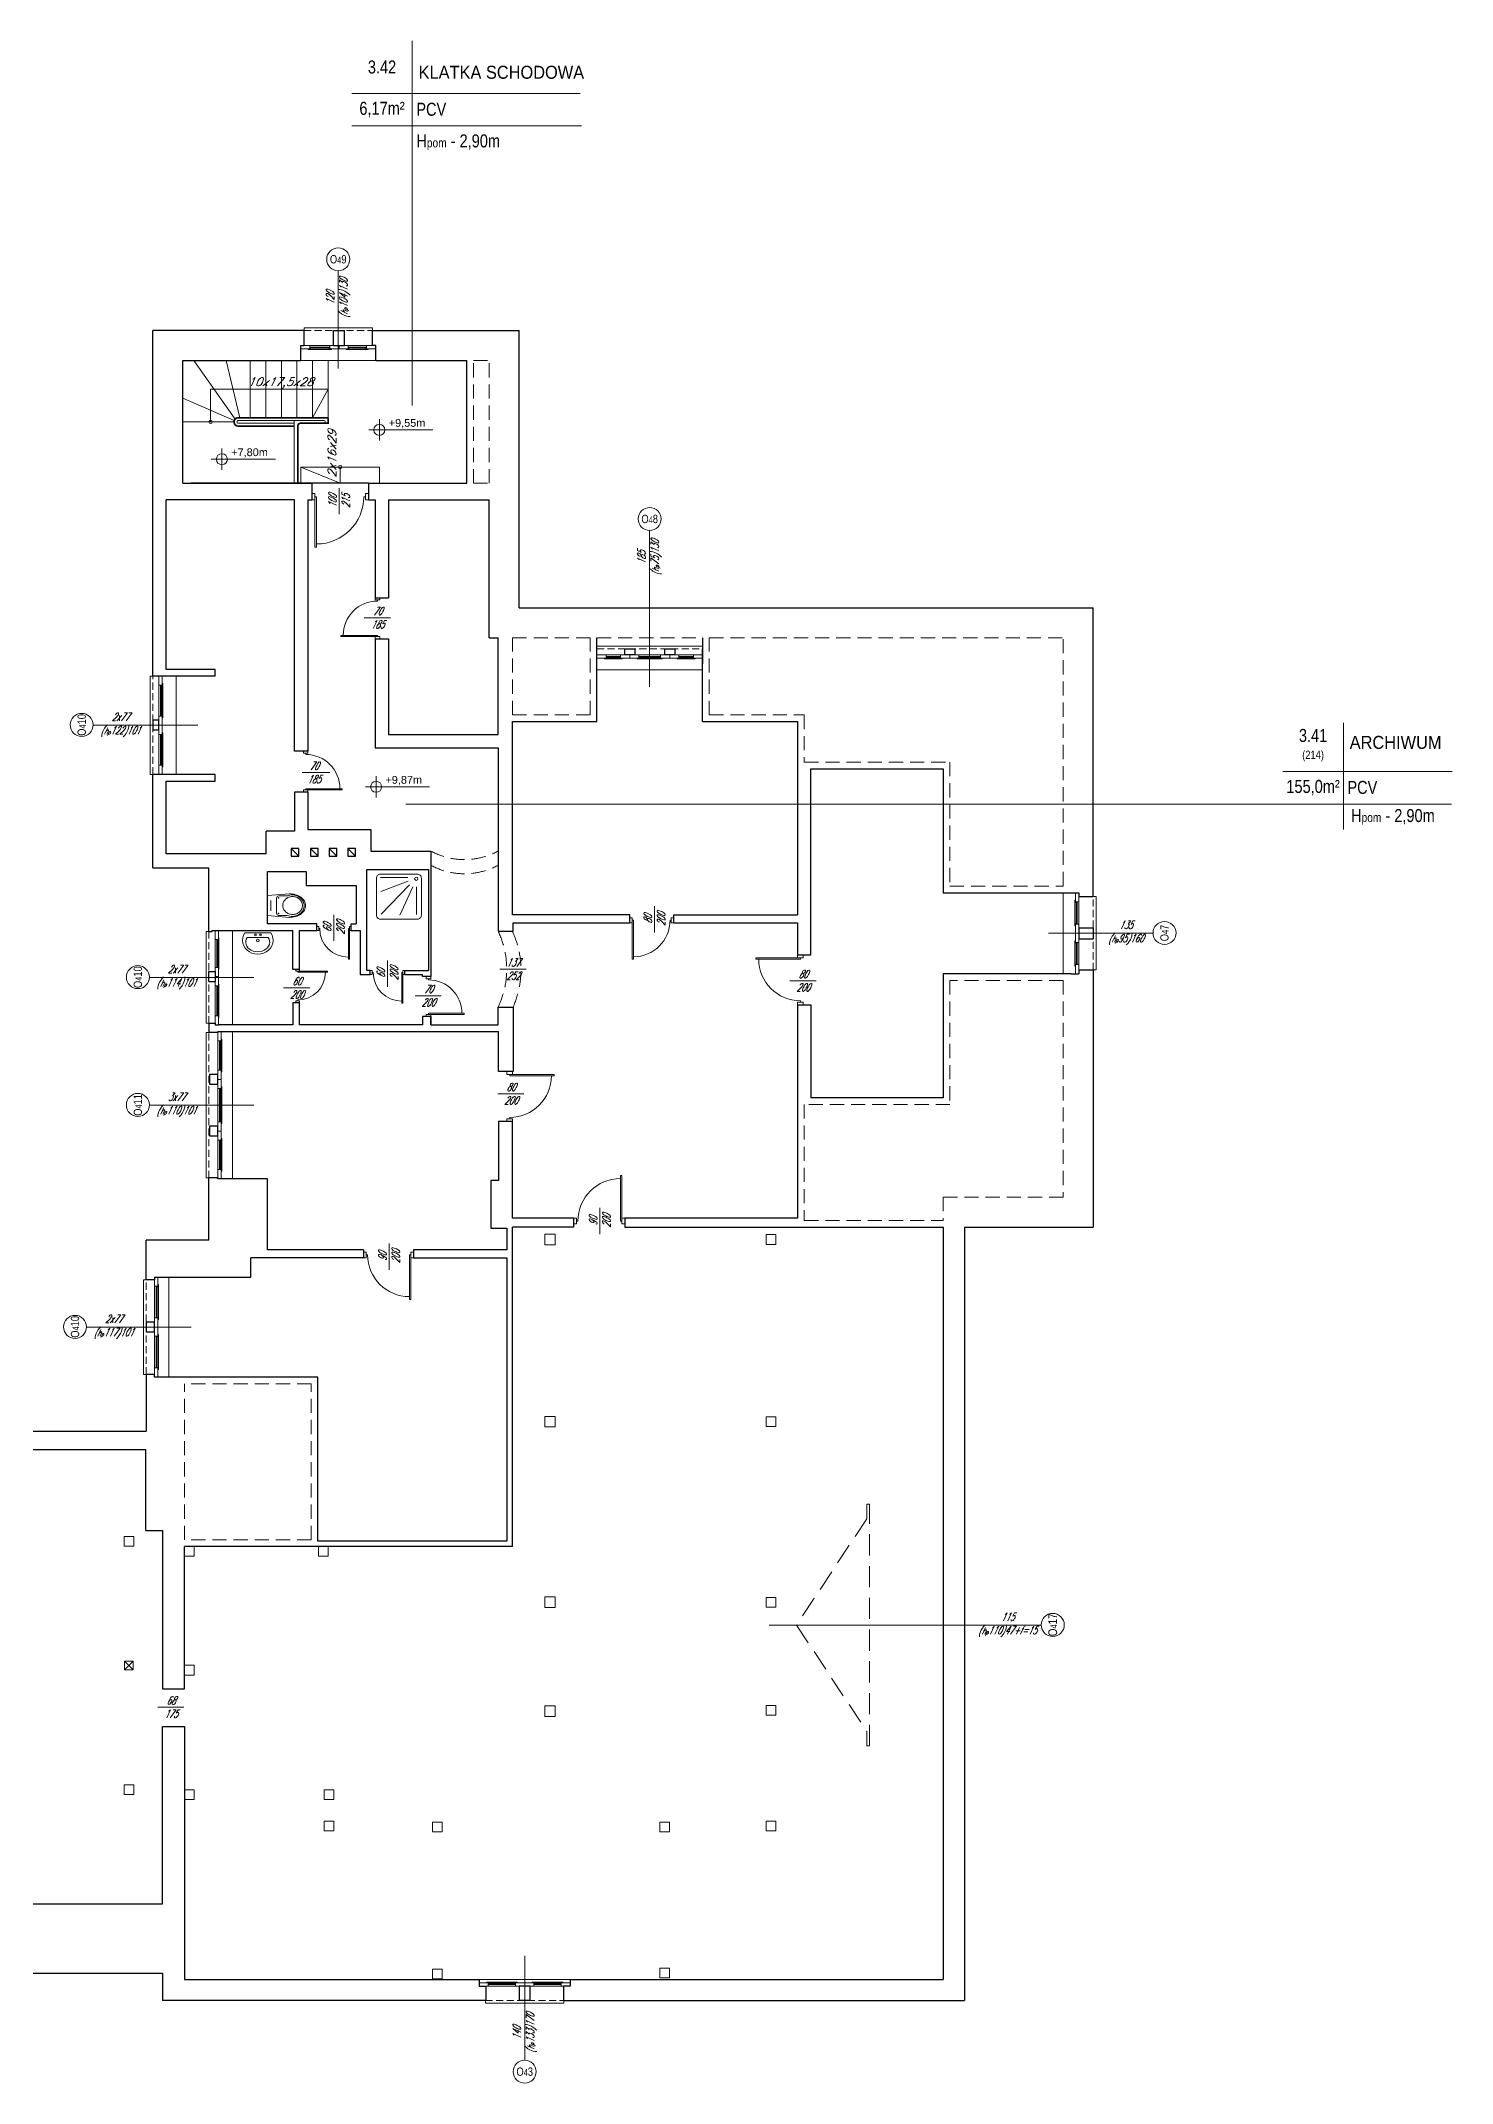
# Model space of a CAD drawing. Header units: millimetres. Extents: x -18485 to 40303, y -22087 to 35064.
# Drawn here: x 15645 to 18184, y -2655 to 1021 of the extents above; entities that cross this region are included whole.
import ezdxf
from ezdxf.enums import TextEntityAlignment as Align

# ---------------------------------------------------------------- set-up
doc = ezdxf.new("R2010")
doc.units = ezdxf.units.MM
doc.linetypes.add('DASHED', pattern=[19.05, 12.7, -6.35])
doc.layers.get('0').update_dxf_attribs({"lineweight": 25})
for name, color, linetype, lineweight in [('01-2_konstrukcja dachu', 1, 'Continuous', 20), ('01_ściany', 2, 'Continuous', 25), ('03-01_okna', 5, 'Continuous', 15), ('03_drzwi', 1, 'Continuous', 0), ('04-1_widok', 251, 'Continuous', 5), ('04-2_nad', 251, 'DASHED', 5), ('05-03_opis', 10, 'Continuous', 5), ('07_wyposażenie', 253, 'Continuous', 5), ('21 piętro II - ściany', 2, 'Continuous', 30), ('inw03-02_schody', 6, 'Continuous', 5)]:
    doc.layers.add(name, color=color, linetype=linetype, lineweight=lineweight)
doc.styles.add('arial', font='arial.ttf')
doc.styles.add('ariel', font='arial.ttf', dxfattribs={"width": 0.8})
doc.styles.add('ariel_wym', font='simplex.shx', dxfattribs={"width": 0.65, "oblique": 25})

# ---------------------------------------------------------------- blocks, each defined once
blk = doc.blocks.new('umywal04')
at = {"flags": 128}
for points in [[(0, 0), (-2.4, -4.4), (-3.7, -9.1), (-4.1, -13.9), (-3.5, -18.7), (-1.8, -23.4), (0.7, -27.6), (4.2, -31.3), (8.3, -34.4), (13, -36.6), (18.1, -38), (23.4, -38.5), (28.7, -38), (33.8, -36.6), (38.5, -34.4), (42.6, -31.3), (46.1, -27.6), (48.6, -23.4), (50.3, -18.7), (50.9, -13.9), (50.5, -9.1), (49.2, -4.4), (46.8, 0)], [(4.3, -8.4), (2.7, -11.4), (1.8, -14.6), (1.7, -17.9), (2.3, -21.2), (3.7, -24.3), (5.8, -27.2), (8.5, -29.6), (11.7, -31.6), (15.3, -33.1), (19.3, -34.1), (23.3, -34.4), (27.4, -34.1), (31.3, -33.1), (34.9, -31.6), (38.1, -29.6), (40.8, -27.2), (42.9, -24.3), (44.3, -21.2), (44.9, -17.9), (44.8, -14.6), (43.9, -11.4), (42.3, -8.4)]]:
    blk.add_lwpolyline(points, dxfattribs=at)
for points in [[(0, 0), (46.8, 0)], [(4.3, -8.4), (42.3, -8.4)]]:
    blk.add_lwpolyline(points)
for centre, radius in [((19.3, -4), 1.56), ((23.5, -13.9), 2.54), ((28.3, -4), 1.56)]:
    blk.add_circle(centre, radius)
blk = doc.blocks.new('ubi012_r')
for p, q in [((-2.3, 33.2), (0, 0)), ((33.1, 33.2), (30.3, 0)), ((30.3, 0), (0, 0)), ((0.9, 16.8), (0.9, 29.4)), ((27.1, 13.8), (3.9, 13.8)), ((15.4, 5.1), (7.5, 5.1)), ((15.4, 5.1), (23.3, 5.1)), ((30.2, 29.2), (30.2, 16.8))]:
    blk.add_line(p, q)
for centre in [(3.9, 16.8), (27.1, 16.8)]:
    blk.add_circle(centre, 0.506)
for centre, radius, start, end in [((30.8, 33.2), 33.1, 171.7845, 180.1077), ((27.5, 33.8), 29.8, 154.3733, 172.0149), ((18.8, 37.3), 19.5, 169.767, 190.233), ((18.1, 37.5), 18.8, 148.867, 169.8645), ((15.6, 36.6), 16.2, 189.6364, 202.7205), ((20.8, 37.1), 22.3, 133.1777, 154.6258), ((18, 37.8), 16.2, 169.767, 190.233), ((16.6, 38.4), 17, 126.5259, 148.9267), ((17.4, 38), 15.6, 148.867, 169.8645), ((17.4, 37.7), 15.6, 190.1355, 211.133), ((16.1, 38.7), 14.2, 126.5259, 148.9267), ((16.2, 42), 15.5, 105.9445, 133.2542), ((15.6, 39.7), 15.4, 102.4946, 126.4967), ((15.3, 39.9), 12.8, 102.4946, 126.4967), ((15.4, 44.4), 13, 74.6148, 105.3852), ((15.5, 40.4), 14.7, 77.6333, 102.3667), ((15.2, 40.4), 12.2, 77.6333, 102.3667), ((15, 39.9), 12.8, 53.5033, 77.5054), ((15.3, 39.7), 15.4, 53.5033, 77.5054), ((14.6, 42), 15.5, 46.7458, 74.0555), ((14.2, 38.7), 14.2, 31.0733, 53.4741), ((14.3, 38.4), 17, 31.0733, 53.4741), ((10, 37.1), 22.3, 25.3742, 46.8223), ((13, 38), 15.6, 10.1355, 31.133), ((13, 37.7), 15.6, 328.867, 349.8645), ((12.4, 37.8), 16.2, 0, 10.233), ((12.4, 37.8), 16.2, 349.767, 0), ((12.8, 37.5), 18.8, 10.1355, 31.133), ((3.2, 33.8), 29.8, 7.9851, 25.6267), ((-13.9, 43.3), 46.1, 343.1585, 348.2524), ((12.1, 37.3), 19.5, 0, 10.233), ((12.1, 37.3), 19.5, 349.767, 0), ((-0.1, 33.2), 33.1, 0, 8.2155), ((-1.7, 29.4), 2.53, 0, 22.7205), ((3.9, 16.8), 3.03, 180, 270), ((16.1, 37), 14.2, 211.0733, 233.4741), ((15.3, 35.8), 12.8, 233.5033, 257.5054), ((15.2, 35.3), 12.2, 257.6333, 282.3667), ((15, 35.8), 12.8, 282.4946, 306.4967), ((14.2, 37), 14.2, 306.5259, 328.9267), ((27.1, 16.8), 3.03, 270, 0), ((32.7, 29.2), 2.53, 163.1585, 180)]:
    blk.add_arc(centre, radius, start, end)
blk = doc.blocks.new('*U1445')
blk.add_line((0, 0.375), (0, 0.4))
at = {"ltscale": 0.8}
blk.add_lwpolyline([(-0.05, 0.4), (-0.05, 0.45), (0.05, 0.45), (0.05, 0.4)], close=True, dxfattribs=at)
blk.add_lwpolyline([(0, -0.4), (0, -0.375), (-0.8, -0.375), (-0.8, -0.4), (-0.05, -0.4), (0.05, -0.4), (0.05, -0.45), (-0.05, -0.45), (-0.05, -0.4)])
blk.add_arc((0, -0.375), 0.75, 90, 180)
blk = doc.blocks.new('kota rzutowa')
at = {"ltscale": 0.5}
for p, q in [((-20.6, 0), (102.8, 0)), ((0, -20.6), (0, 20.6))]:
    blk.add_line(p, q, dxfattribs=at)
blk.add_circle((0, 0), 10.6, dxfattribs=at)
at = {"ltscale": 0.5, "style": 'arial'}
blk.add_attdef('POZ._POSADKI_WYKOŃCZONWJ', text='', height=15, dxfattribs=at).set_placement((17.9, 1.4), align=Align.BOTTOM_LEFT)
blk.add_attdef('POZ._POSADZKI_KONSTRUKCJA', text='', height=15, dxfattribs=at).set_placement((17, -5), align=Align.TOP_LEFT)

msp = doc.modelspace()

# ---------------------------------------------------------------- linework, layer by layer
at = {"layer": '01-2_konstrukcja dachu'}
for p, q in [((15811.2, -1911.4), (15795.7, -1895.9)), ((15795.7, -1911.4), (15811.2, -1895.9))]:
    msp.add_line(p, q, dxfattribs=at)
for points in [[(16551.5, -1146.1), (16551.5, -1127.1), (16570.5, -1127.1), (16570.5, -1146.1)], [(16950, -1145.4), (16950, -1127.9), (16967.5, -1127.9), (16967.5, -1145.4)], [(16551.5, -1474.1), (16551.5, -1455.1), (16570.5, -1455.1), (16570.5, -1474.1)], [(16950, -1473.4), (16950, -1455.9), (16967.5, -1455.9), (16967.5, -1473.4)], [(15794.7, -1688.9), (15794.7, -1671.4), (15812.2, -1671.4), (15812.2, -1688.9)], [(15903.6, -1706.9), (15903.6, -1689.4), (15921.1, -1689.4), (15921.1, -1706.9)], [(16144.6, -1706.9), (16144.6, -1689.4), (16162.1, -1689.4), (16162.1, -1706.9)], [(16551.5, -1799.1), (16551.5, -1780.1), (16570.5, -1780.1), (16570.5, -1799.1)], [(16950, -1798.4), (16950, -1780.9), (16967.5, -1780.9), (16967.5, -1798.4)], [(15795.7, -1911.4), (15795.7, -1895.9), (15811.2, -1895.9), (15811.2, -1911.4)], [(15903.6, -1920.6), (15903.6, -1903.1), (15921.1, -1903.1), (15921.1, -1920.6)], [(16551.5, -1995.1), (16551.5, -1976.1), (16570.5, -1976.1), (16570.5, -1995.1)], [(16950, -1992.9), (16950, -1975.4), (16967.5, -1975.4), (16967.5, -1992.9)], [(15794.7, -2135.9), (15794.7, -2118.4), (15812.2, -2118.4), (15812.2, -2135.9)], [(15903.6, -2144.6), (15903.6, -2127.1), (15921.1, -2127.1), (15921.1, -2144.6)], [(16154.7, -2144.6), (16154.7, -2127.1), (16172.2, -2127.1), (16172.2, -2144.6)], [(16154.7, -2200.9), (16154.7, -2183.4), (16172.2, -2183.4), (16172.2, -2200.9)], [(16349.7, -2202.9), (16349.7, -2185.4), (16367.2, -2185.4), (16367.2, -2202.9)], [(16758.7, -2202.9), (16758.7, -2185.4), (16776.2, -2185.4), (16776.2, -2202.9)], [(16950, -2200.9), (16950, -2183.4), (16967.5, -2183.4), (16967.5, -2200.9)], [(16349.7, -2467.4), (16349.7, -2449.9), (16367.2, -2449.9), (16367.2, -2467.4)], [(16758.7, -2465.9), (16758.7, -2448.4), (16776.2, -2448.4), (16776.2, -2465.9)]]:
    msp.add_lwpolyline(points, close=True, dxfattribs=at)
at = {"layer": '01_ściany'}
for p, q in [((16109.2, -446.6), (16095.2, -432.6)), ((16143.9, -446.6), (16129.9, -432.6)), ((16177.7, -446.6), (16163.7, -432.6)), ((16211.1, -446.6), (16197.1, -432.6))]:
    msp.add_line(p, q, dxfattribs=at)
for points in [[(16109.2, -432.6), (16095.2, -432.6), (16095.2, -446.6), (16109.2, -446.6)], [(16143.9, -432.6), (16129.9, -432.6), (16129.9, -446.6), (16143.9, -446.6)], [(16177.7, -432.6), (16163.7, -432.6), (16163.7, -446.6), (16177.7, -446.6)], [(16211.1, -432.6), (16197.1, -432.6), (16197.1, -446.6), (16211.1, -446.6)]]:
    msp.add_lwpolyline(points, close=True, dxfattribs=at)
at = {"layer": '03-01_okna', "linetype": 'Continuous', "lineweight": 0}
for p, q in [((16118.5, 504.6), (16241.5, 504.6)), ((16118.5, 499.6), (16118.5, 504.6)), ((16241.5, 499.6), (16241.5, 504.6)), ((16165, 472.6), (16129, 472.6)), ((16129, 469.6), (16165, 469.6)), ((16130, 465.6), (16130, 469.6)), ((16130, 468.1), (16164, 468.1)), ((16130, 467.6), (16164, 467.6)), ((16164, 465.6), (16164, 469.6)), ((16198, 472.6), (16231, 472.6)), ((16231, 469.6), (16198, 469.6)), ((16199, 465.6), (16199, 469.6)), ((16230, 468.1), (16199, 468.1)), ((16230, 467.6), (16199, 467.6)), ((16230, 465.6), (16230, 469.6)), ((16645.6, -73.4), (16645.6, -68.4)), ((16645.6, -68.4), (16835.2, -68.4)), ((16835.2, -73.4), (16835.2, -68.4)), ((16688.1, -84.4), (16662.1, -84.4)), ((16662.1, -87.4), (16688.1, -87.4)), ((16663.1, -91.4), (16663.1, -87.4)), ((16663.1, -88.9), (16687.1, -88.9)), ((16663.1, -89.4), (16687.1, -89.4)), ((16687.1, -91.4), (16687.1, -87.4)), ((16721.1, -84.4), (16760.1, -84.4)), ((16760.1, -87.4), (16721.1, -87.4)), ((16722.1, -91.4), (16722.1, -87.4)), ((16759.1, -88.9), (16722.1, -88.9)), ((16759.1, -89.4), (16722.1, -89.4)), ((16759.1, -91.4), (16759.1, -87.4)), ((16793.1, -84.4), (16819.1, -84.4)), ((16819.1, -87.4), (16793.1, -87.4)), ((16794.1, -91.4), (16794.1, -87.4)), ((16818.1, -88.9), (16794.1, -88.9)), ((16818.1, -89.4), (16794.1, -89.4)), ((16818.1, -91.4), (16818.1, -87.4)), ((15846.5, -122.4), (15841.5, -122.4)), ((15841.5, -299.4), (15841.5, -122.4)), ((15857.5, -194.4), (15857.5, -138.9)), ((15860.5, -138.9), (15860.5, -194.4)), ((15864.5, -139.9), (15860.5, -139.9)), ((15862, -139.9), (15862, -193.4)), ((15862.5, -139.9), (15862.5, -193.4)), ((15864.5, -193.4), (15860.5, -193.4)), ((15857.5, -227.4), (15857.5, -282.9)), ((15860.5, -282.9), (15860.5, -227.4)), ((15864.5, -228.4), (15860.5, -228.4)), ((15862, -281.9), (15862, -228.4)), ((15862.5, -281.9), (15862.5, -228.4)), ((15864.5, -281.9), (15860.5, -281.9)), ((15846.5, -299.4), (15841.5, -299.4)), ((17505.7, -529.9), (17509.7, -529.9)), ((17507.7, -529.9), (17507.7, -567.9)), ((17508.2, -529.9), (17508.2, -567.9)), ((17509.7, -528.9), (17509.7, -568.9)), ((17512.7, -568.9), (17512.7, -528.9)), ((17538.7, -519.4), (17543.7, -519.4)), ((17543.7, -651.4), (17543.7, -519.4)), ((15942.5, -747.4), (15942.5, -582.4)), ((15947.5, -582.4), (15942.5, -582.4)), ((17505.7, -567.9), (17509.7, -567.9)), ((15958.5, -646.9), (15958.5, -596.9)), ((15961.5, -596.9), (15961.5, -646.9)), ((15965.5, -597.9), (15961.5, -597.9)), ((15963, -597.9), (15963, -645.9)), ((15963.5, -597.9), (15963.5, -645.9)), ((17505.7, -602.9), (17509.7, -602.9)), ((17507.7, -640.9), (17507.7, -602.9)), ((17508.2, -640.9), (17508.2, -602.9)), ((17509.7, -641.9), (17509.7, -601.9)), ((17512.7, -601.9), (17512.7, -641.9)), ((15965.5, -645.9), (15961.5, -645.9)), ((17505.7, -640.9), (17509.7, -640.9)), ((17538.7, -651.4), (17543.7, -651.4)), ((15958.5, -679.9), (15958.5, -733.9)), ((15961.5, -733.9), (15961.5, -679.9)), ((15965.5, -680.9), (15961.5, -680.9)), ((15963, -732.9), (15963, -680.9)), ((15963.5, -732.9), (15963.5, -680.9)), ((15965.5, -732.9), (15961.5, -732.9)), ((15947.5, -747.4), (15942.5, -747.4)), ((15942.5, -1025.9), (15942.5, -763.9)), ((15947.5, -763.9), (15942.5, -763.9)), ((15963.5, -831.9), (15963.5, -778.9)), ((15966.5, -778.9), (15966.5, -831.9)), ((15970.5, -779.9), (15966.5, -779.9)), ((15968, -779.9), (15968, -830.9)), ((15968.5, -779.9), (15968.5, -830.9)), ((15970.5, -830.9), (15966.5, -830.9)), ((15963.5, -924.9), (15963.5, -864.9)), ((15966.5, -864.9), (15966.5, -924.9)), ((15970.5, -865.9), (15966.5, -865.9)), ((15968, -865.9), (15968, -923.9)), ((15968.5, -865.9), (15968.5, -923.9)), ((15970.5, -923.9), (15966.5, -923.9)), ((15963.5, -957.9), (15963.5, -1010.9)), ((15966.5, -1010.9), (15966.5, -957.9)), ((15970.5, -958.9), (15966.5, -958.9)), ((15968, -1009.9), (15968, -958.9)), ((15968.5, -1009.9), (15968.5, -958.9)), ((15947.5, -1025.9), (15942.5, -1025.9)), ((15970.5, -1009.9), (15966.5, -1009.9)), ((15834.5, -1209.4), (15829.5, -1209.4)), ((15829.5, -1379.4), (15829.5, -1209.4)), ((15849.5, -1277.9), (15849.5, -1220.9)), ((15852.5, -1220.9), (15852.5, -1277.9)), ((15856.5, -1221.9), (15852.5, -1221.9)), ((15854, -1221.9), (15854, -1276.9)), ((15854.5, -1221.9), (15854.5, -1276.9)), ((15856.5, -1276.9), (15852.5, -1276.9)), ((15849.5, -1310.9), (15849.5, -1367.9)), ((15852.5, -1367.9), (15852.5, -1310.9)), ((15856.5, -1311.9), (15852.5, -1311.9)), ((15854, -1366.9), (15854, -1311.9)), ((15854.5, -1366.9), (15854.5, -1311.9)), ((15834.5, -1379.4), (15829.5, -1379.4)), ((15856.5, -1366.9), (15852.5, -1366.9)), ((16450.1, -2477.4), (16499.1, -2477.4)), ((16499.1, -2480.4), (16450.1, -2480.4)), ((16451.1, -2473.4), (16451.1, -2477.4)), ((16451.1, -2475.4), (16498.1, -2475.4)), ((16451.1, -2475.9), (16498.1, -2475.9)), ((16498.1, -2473.4), (16498.1, -2477.4)), ((16581.1, -2477.4), (16532.1, -2477.4)), ((16532.1, -2480.4), (16581.1, -2480.4)), ((16533.1, -2473.4), (16533.1, -2477.4)), ((16580.1, -2475.4), (16533.1, -2475.4)), ((16580.1, -2475.9), (16533.1, -2475.9)), ((16580.1, -2473.4), (16580.1, -2477.4)), ((16445.1, -2506.4), (16445.1, -2511.4)), ((16445.1, -2511.4), (16586.1, -2511.4)), ((16586.1, -2506.4), (16586.1, -2511.4))]:
    msp.add_line(p, q, dxfattribs=at)
at = {"layer": '03-01_okna', "linetype": 'DASHED'}
for p, q in [((16118.5, 499.6), (16241.5, 499.6)), ((16645.6, -73.4), (16835.2, -73.4)), ((15846.5, -299.4), (15846.5, -122.4)), ((17538.7, -651.4), (17538.7, -519.4)), ((15947.5, -747.4), (15947.5, -582.4)), ((15947.5, -1025.9), (15947.5, -763.9)), ((15834.5, -1379.4), (15834.5, -1209.4)), ((16445.1, -2506.4), (16586.1, -2506.4))]:
    msp.add_line(p, q, dxfattribs=at)
at = {"layer": '03-01_okna', "linetype": 'Continuous', "lineweight": 0}
for points in [[(16129, 466.6), (16112.5, 466.6), (16112.5, 472.6), (16129, 472.6)], [(16181.5, 466.6), (16165, 466.6), (16165, 472.6), (16181.5, 472.6)], [(16181.5, 466.6), (16198, 466.6), (16198, 472.6), (16181.5, 472.6)], [(16231, 466.6), (16247.5, 466.6), (16247.5, 472.6), (16231, 472.6)], [(16662.1, -90.4), (16645.6, -90.4), (16645.6, -84.4), (16662.1, -84.4)], [(16704.6, -90.4), (16688.1, -90.4), (16688.1, -84.4), (16704.6, -84.4)], [(16704.6, -90.4), (16721.1, -90.4), (16721.1, -84.4), (16704.6, -84.4)], [(16760.1, -90.4), (16776.6, -90.4), (16776.6, -84.4), (16760.1, -84.4)], [(16776.6, -90.4), (16793.1, -90.4), (16793.1, -84.4), (16776.6, -84.4)], [(16819.1, -90.4), (16835.6, -90.4), (16835.6, -84.4), (16819.1, -84.4)], [(15863.5, -138.9), (15863.5, -122.4), (15857.5, -122.4), (15857.5, -138.9)], [(15863.5, -210.9), (15863.5, -194.4), (15857.5, -194.4), (15857.5, -210.9)], [(15863.5, -210.9), (15863.5, -227.4), (15857.5, -227.4), (15857.5, -210.9)], [(15863.5, -282.9), (15863.5, -299.4), (15857.5, -299.4), (15857.5, -282.9)], [(17506.7, -528.9), (17506.7, -512.4), (17512.7, -512.4), (17512.7, -528.9)], [(15964.5, -596.9), (15964.5, -580.4), (15958.5, -580.4), (15958.5, -596.9)], [(17506.7, -585.4), (17506.7, -568.9), (17512.7, -568.9), (17512.7, -585.4)], [(17506.7, -585.4), (17506.7, -601.9), (17512.7, -601.9), (17512.7, -585.4)], [(15964.5, -663.4), (15964.5, -646.9), (15958.5, -646.9), (15958.5, -663.4)], [(17506.7, -641.9), (17506.7, -658.4), (17512.7, -658.4), (17512.7, -641.9)], [(15964.5, -663.4), (15964.5, -679.9), (15958.5, -679.9), (15958.5, -663.4)], [(15964.5, -733.9), (15964.5, -750.4), (15958.5, -750.4), (15958.5, -733.9)], [(15969.5, -778.9), (15969.5, -762.4), (15963.5, -762.4), (15963.5, -778.9)], [(15969.5, -848.4), (15969.5, -831.9), (15963.5, -831.9), (15963.5, -848.4)], [(15969.5, -864.9), (15969.5, -848.4), (15963.5, -848.4), (15963.5, -864.9)], [(15969.5, -941.4), (15969.5, -924.9), (15963.5, -924.9), (15963.5, -941.4)], [(15969.5, -941.4), (15969.5, -957.9), (15963.5, -957.9), (15963.5, -941.4)], [(15969.5, -1010.9), (15969.5, -1027.4), (15963.5, -1027.4), (15963.5, -1010.9)], [(15855.5, -1220.9), (15855.5, -1204.4), (15849.5, -1204.4), (15849.5, -1220.9)], [(15855.5, -1294.4), (15855.5, -1277.9), (15849.5, -1277.9), (15849.5, -1294.4)], [(15855.5, -1294.4), (15855.5, -1310.9), (15849.5, -1310.9), (15849.5, -1294.4)], [(15855.5, -1367.9), (15855.5, -1384.4), (15849.5, -1384.4), (15849.5, -1367.9)], [(16450.1, -2474.4), (16433.6, -2474.4), (16433.6, -2480.4), (16450.1, -2480.4)], [(16515.6, -2474.4), (16499.1, -2474.4), (16499.1, -2480.4), (16515.6, -2480.4)], [(16515.6, -2474.4), (16532.1, -2474.4), (16532.1, -2480.4), (16515.6, -2480.4)], [(16581.1, -2474.4), (16597.6, -2474.4), (16597.6, -2480.4), (16581.1, -2480.4)]]:
    msp.add_lwpolyline(points, close=True, dxfattribs=at)
for points in [[(16126, 466.6), (16126, 465.6), (16168, 465.6), (16168, 466.6)], [(16234, 466.6), (16234, 465.6), (16195, 465.6), (16195, 466.6)], [(16659.1, -90.4), (16659.1, -91.4), (16691.1, -91.4), (16691.1, -90.4)], [(16763.1, -90.4), (16763.1, -91.4), (16718.1, -91.4), (16718.1, -90.4)], [(16822.1, -90.4), (16822.1, -91.4), (16790.1, -91.4), (16790.1, -90.4)], [(15863.5, -135.9), (15864.5, -135.9), (15864.5, -197.4), (15863.5, -197.4)], [(15863.5, -285.9), (15864.5, -285.9), (15864.5, -224.4), (15863.5, -224.4)], [(17506.7, -525.9), (17505.7, -525.9), (17505.7, -571.9), (17506.7, -571.9)], [(15964.5, -593.9), (15965.5, -593.9), (15965.5, -649.9), (15964.5, -649.9)], [(17506.7, -644.9), (17505.7, -644.9), (17505.7, -598.9), (17506.7, -598.9)], [(15964.5, -736.9), (15965.5, -736.9), (15965.5, -676.9), (15964.5, -676.9)], [(15969.5, -775.9), (15970.5, -775.9), (15970.5, -834.9), (15969.5, -834.9)], [(15969.5, -861.9), (15970.5, -861.9), (15970.5, -927.9), (15969.5, -927.9)], [(15969.5, -1013.9), (15970.5, -1013.9), (15970.5, -954.9), (15969.5, -954.9)], [(15855.5, -1217.9), (15856.5, -1217.9), (15856.5, -1280.9), (15855.5, -1280.9)], [(15855.5, -1370.9), (15856.5, -1370.9), (15856.5, -1307.9), (15855.5, -1307.9)], [(16447.1, -2474.4), (16447.1, -2473.4), (16502.1, -2473.4), (16502.1, -2474.4)], [(16584.1, -2474.4), (16584.1, -2473.4), (16529.1, -2473.4), (16529.1, -2474.4)]]:
    msp.add_lwpolyline(points, dxfattribs=at)
at = {"layer": '04-1_widok'}
for p, q in [((16112.5, 445.6), (16247.5, 445.6)), ((15888.5, -299.4), (15888.5, -122.4)), ((16645.6, -111.4), (16835.6, -111.4)), ((17484.7, -512.4), (17484.7, -658.4)), ((15989.5, -750.4), (15989.5, -580.4)), ((15989.5, -1027.4), (15989.5, -762.4)), ((15875.5, -1384.4), (15875.5, -1204.4)), ((16597.6, -2468.4), (16433.6, -2468.4))]:
    msp.add_line(p, q, dxfattribs=at)
at = {"layer": '04-2_nad', "ltscale": 2}
for p, q in [((16423.5, 224.6), (16423.5, 445.6)), ((16423.5, 445.6), (16451.6, 445.6)), ((16451.6, 224.6), (16451.6, 445.6)), ((16423.5, 224.6), (16451.6, 224.6)), ((16493.6, -53.4), (16633.6, -53.4)), ((16493.6, -192.4), (16493.6, -53.4)), ((16633.6, -192.4), (16633.6, -53.4)), ((16645.6, -53.4), (16835.6, -53.4)), ((16847.6, -192.4), (16847.6, -53.4)), ((16847.6, -53.4), (17484.7, -53.4)), ((17484.7, -500.4), (17484.7, -53.4)), ((16493.6, -192.4), (16633.6, -192.4)), ((16847.6, -192.4), (17018.6, -192.4)), ((17018.6, -192.4), (17018.6, -277.4)), ((17018.6, -277.4), (17280.6, -277.4)), ((17280.6, -277.4), (17280.6, -500.4)), ((17280.6, -500.4), (17484.7, -500.4)), ((17484.7, -670.4), (17280.6, -670.4)), ((17280.6, -670.4), (17280.6, -893.4)), ((17484.7, -670.4), (17484.7, -1060.4)), ((17280.6, -893.4), (17018.6, -893.4)), ((17018.6, -893.4), (17018.6, -1102.4)), ((17268.7, -1060.4), (17268.7, -1102.4)), ((17268.7, -1060.4), (17484.7, -1060.4)), ((17018.6, -1102.4), (17268.7, -1102.4)), ((16131.5, -1396.4), (15903.6, -1396.4)), ((15903.6, -1677.4), (15903.6, -1396.4)), ((16131.5, -1677.4), (16131.5, -1396.4)), ((16131.5, -1677.4), (15903.6, -1677.4))]:
    msp.add_line(p, q, dxfattribs=at)
at = {"layer": '04-2_nad', "ltscale": 3}
msp.add_lwpolyline([(17136, -1613.3), (17131, -1613.3), (17131, -1639.4), (17004.7, -1830.8), (17131, -2022.2), (17131, -2048.3), (17136, -2048.3)], close=True, dxfattribs=at)
at = {"layer": '04-2_nad', "ltscale": 2}
for centre, radius, start, end in [((16407, -325.8), 127, 241.5216, 298.4784), ((16407, -351.3), 127, 241.5216, 298.4784), ((16324.7, -649.9), 158.5, 334.3933, 25.6067), ((16343.9, -651.5), 164.9, 336.0598, 25.1616)]:
    msp.add_arc(centre, radius, start, end, dxfattribs=at)
at = {"layer": '05-03_opis'}
for p, q in [((16313.3, 1020.9), (16313.3, 364.3)), ((16204.4, 926.2), (16615.4, 926.2)), ((16204.4, 867.8), (16617.9, 867.8)), ((17988.6, -206.4), (17988.6, -398.9)), ((17879.7, -294.4), (18184.3, -294.4)), ((16301.8, -352.8), (18183.3, -352.8))]:
    msp.add_line(p, q, dxfattribs=at)
at = {"layer": '05-03_opis', "lineweight": 0}
for p, q in [((16180, 431), (16180, 607)), ((16181.7, 215.9), (16181.7, 168.7)), ((16740.4, -142), (16740.4, 139.7)), ((16274.2, -17.4), (16227, -17.4)), ((15927.2, -210.9), (15739.2, -210.9)), ((16165, -296.2), (16115.3, -296.2)), ((16749.2, -536.7), (16749.2, -583.9)), ((16172.4, -552.1), (16172.4, -599.3)), ((17458.1, -585.4), (17646.1, -585.4)), ((16268.7, -634.5), (16268.7, -681.7)), ((16518.2, -649.9), (16471, -649.9)), ((16028.2, -664.9), (15840.1, -664.9)), ((16128.9, -683.7), (16081.7, -683.7)), ((16365.5, -697.8), (16318.3, -697.8)), ((17039.9, -670.8), (16992.7, -670.8)), ((16514.2, -874.2), (16467, -874.2)), ((16028.2, -894.9), (15840.1, -894.9)), ((16650.6, -1079.8), (16650.6, -1127)), ((16271.6, -1143.8), (16271.6, -1191)), ((15915.2, -1294.4), (15727.1, -1294.4)), ((16955.7, -1830.8), (17445, -1830.8)), ((15902.4, -1978.3), (15855.2, -1978.3)), ((16515.6, -2425.8), (16515.6, -2613.8))]:
    msp.add_line(p, q, dxfattribs=at)
for centre in [(16180, 627.7), (16740.4, 160.3), (15718.5, -210.4), (17666.8, -584.9), (15819.5, -664.4), (15819.5, -894.4), (15706.5, -1293.9), (17465.7, -1830.3), (16515.6, -2634.5)]:
    msp.add_circle(centre, 20.7, dxfattribs=at)
at = {"layer": '07_wyposażenie', "ltscale": 2}
msp.add_lwpolyline([(16248.7, -486.2), (16248.7, -552.8, 0.414214), (16255.9, -560), (16322.5, -560, 0.414214), (16329.7, -552.8), (16329.7, -486.2, 0.414214), (16322.5, -479), (16255.9, -479, 0.414214)], format="xyb", close=True, dxfattribs=at)
for points in [[(16305.4, -485.2), (16255.9, -485.2)], [(16306.1, -491.9), (16256.9, -510.4)], [(16308.5, -498.2), (16257.3, -550.9)], [(16314.1, -502), (16290.7, -552.6)], [(16320.7, -502), (16320.7, -551.6)]]:
    msp.add_lwpolyline(points, dxfattribs=at)
msp.add_circle((16320.4, -487.3), 2.96, dxfattribs=at)
at = {"layer": '21 piętro II - ściany'}
for p, q in [((15846.5, -122.4), (15846.5, 499.6)), ((16118.5, 499.6), (15846.5, 499.6)), ((16118.5, 472.6), (16118.5, 499.6)), ((16171.5, 499.6), (16191.5, 499.6)), ((16171.5, 472.6), (16171.5, 499.6)), ((16191.5, 472.6), (16191.5, 499.6)), ((16241.5, 472.6), (16241.5, 499.6)), ((16241.5, 499.6), (16505.6, 499.6)), ((16505.6, 0.6), (16505.6, 499.6)), ((15900.5, 224.6), (15900.5, 445.6)), ((15900.5, 445.6), (16112.5, 445.6)), ((16112.5, 445.6), (16112.5, 472.6)), ((16112.5, 472.6), (16118.5, 472.6)), ((16171.5, 472.6), (16191.5, 472.6)), ((16247.5, 472.6), (16241.5, 472.6)), ((16247.5, 445.6), (16247.5, 472.6)), ((16247.5, 445.6), (16411.5, 445.6)), ((16411.5, 224.6), (16411.5, 445.6)), ((15900.5, 224.6), (16132.5, 224.6)), ((16132.5, 224.6), (15915.4, 224.6)), ((16132.5, 224.6), (16112.5, 224.6)), ((16132.5, 224.6), (16132.5, 194.6)), ((16234.5, 224.6), (16132.5, 224.6)), ((16234.5, 224.6), (16234.5, 194.6)), ((16234.5, 224.6), (16411.5, 224.6)), ((16234.5, 224.6), (16254.5, 224.6)), ((15870.6, -110.4), (15870.6, 194.6)), ((16101.6, 194.6), (15870.6, 194.6)), ((16101.6, -257.4), (16101.6, 194.6)), ((16125.6, 194.6), (16132.5, 194.6)), ((16125.6, 194.6), (16125.6, -257.4)), ((16234.5, 194.6), (16246.5, 194.6)), ((16246.5, 194.6), (16246.5, 18.6)), ((16270.5, 194.6), (16270.5, 18.6)), ((16270.5, 194.6), (16451.6, 194.6)), ((16451.6, -53.4), (16451.6, 194.6)), ((16246.5, 18.6), (16270.5, 18.6)), ((16505.6, 0.6), (17538.7, 0.6)), ((17538.7, -519.4), (17538.7, 0.6)), ((16246.5, -55.4), (16270.5, -55.4)), ((16246.5, -55.4), (16246.5, -251.4)), ((16270.5, -55.4), (16270.5, -227.4)), ((16451.6, -53.4), (16467.6, -53.4)), ((16467.6, -204.4), (16467.6, -53.4)), ((16645.6, -204.4), (16645.6, -53.4)), ((16695.6, -84.4), (16695.6, -73.4)), ((16695.6, -73.4), (16713.6, -73.4)), ((16713.6, -73.4), (16713.6, -84.4)), ((16767.6, -84.4), (16767.6, -73.4)), ((16767.6, -73.4), (16785.6, -73.4)), ((16785.6, -73.4), (16785.6, -84.4)), ((16835.6, -53.4), (16835.6, -100.4)), ((16835.6, -204.4), (16835.6, -73.4)), ((16713.6, -84.4), (16695.6, -84.4)), ((16785.6, -84.4), (16767.6, -84.4)), ((15958.6, -122.4), (15846.5, -122.4)), ((15958.6, -110.4), (15870.6, -110.4)), ((15958.6, -122.4), (15958.6, -110.4)), ((15857.5, -201.9), (15846.5, -201.9)), ((15846.5, -201.9), (15846.5, -219.9)), ((15857.5, -219.9), (15846.5, -219.9)), ((15857.5, -219.9), (15857.5, -201.9)), ((16467.6, -227.4), (16467.6, -204.4)), ((16493.6, -552.4), (16493.6, -204.4)), ((16493.6, -204.4), (16645.6, -204.4)), ((16835.6, -204.4), (17006.6, -204.4)), ((17006.6, -204.4), (17006.6, -552.4)), ((16246.5, -251.4), (16467.6, -251.4)), ((16270.5, -227.4), (16467.6, -227.4)), ((16467.6, -251.4), (16467.6, -581.4)), ((16125.6, -257.4), (16101.6, -257.4)), ((17030.6, -624.4), (17030.6, -289.4)), ((17030.6, -289.4), (17268.6, -289.4)), ((17268.6, -289.4), (17268.6, -512.4)), ((15846.5, -467.4), (15846.5, -299.4)), ((15958.6, -299.4), (15846.5, -299.4)), ((15870.6, -442.4), (15870.6, -311.4)), ((15870.6, -311.4), (15958.6, -311.4)), ((15958.6, -311.4), (15958.6, -299.4)), ((16125.6, -331.4), (16101.6, -331.4)), ((16101.6, -331.4), (16101.6, -401.4)), ((16125.6, -331.4), (16125.6, -398.4)), ((16101.6, -401.4), (16050.5, -401.4)), ((16050.5, -442.4), (16050.5, -401.4)), ((16125.6, -398.4), (16238.5, -398.4)), ((16238.5, -398.4), (16238.5, -437.4)), ((16238.5, -437.4), (16346.5, -437.4)), ((16346.5, -437.4), (16346.5, -663.4)), ((15846.5, -467.4), (15947.5, -467.4)), ((16050.5, -442.4), (15870.6, -442.4)), ((15947.5, -582.4), (15947.5, -467.4)), ((16052.5, -568.4), (16052.5, -474.4)), ((16052.5, -474.4), (16122.5, -474.4)), ((16122.5, -474.4), (16122.5, -499.4)), ((16231.6, -652.4), (16231.6, -470.4)), ((16231.6, -470.4), (16342.6, -470.4)), ((16342.6, -470.4), (16342.6, -652.4)), ((16122.5, -499.4), (16212.5, -499.4)), ((16212.5, -499.4), (16212.5, -568.4)), ((17268.6, -512.4), (17498.6, -512.4)), ((17498.7, -512.4), (17512.7, -512.4)), ((17512.7, -512.4), (17512.7, -519.4)), ((17512.7, -519.4), (17538.7, -519.4)), ((15947.5, -582.4), (15953.5, -582.4)), ((15953.5, -582.4), (15953.5, -580.4)), ((15953.5, -580.4), (16098.5, -580.4)), ((15953.5, -580.4), (15953.5, -580.4)), ((16141.5, -568.4), (16052.5, -568.4)), ((16098.5, -650.4), (16098.5, -580.4)), ((16110.5, -650.4), (16110.5, -580.4)), ((16110.5, -650.4), (16110.5, -580.4)), ((16110.5, -580.4), (16141.5, -580.4)), ((16141.5, -580.4), (16141.5, -568.4)), ((16203.5, -580.4), (16203.5, -568.4)), ((16203.5, -568.4), (16212.5, -568.4)), ((16203.5, -580.4), (16219.6, -580.4)), ((16219.6, -580.4), (16219.6, -659.4)), ((16467.6, -581.4), (16494.6, -581.4)), ((16704.6, -552.4), (16493.6, -552.4)), ((16494.6, -581.4), (16494.6, -566.4)), ((16494.6, -566.4), (16704.6, -566.4)), ((16494.6, -566.4), (16704.6, -566.4)), ((16704.6, -566.4), (16704.6, -552.4)), ((16783.6, -566.4), (16783.6, -552.4)), ((16783.6, -552.4), (17006.6, -552.4)), ((16783.6, -566.4), (17006.6, -566.4)), ((17006.6, -566.4), (17006.6, -624.4)), ((17512.7, -575.4), (17538.7, -575.4)), ((17512.7, -575.4), (17512.7, -595.4)), ((17538.7, -575.4), (17538.7, -595.4)), ((17006.6, -624.4), (17030.6, -624.4)), ((17512.7, -595.4), (17538.7, -595.4)), ((15947.5, -672.4), (15947.5, -654.4)), ((15947.5, -654.4), (15958.5, -654.4)), ((15958.5, -654.4), (15958.5, -672.4)), ((16110.5, -650.4), (16098.5, -650.4)), ((16219.6, -659.4), (16237.6, -659.4)), ((16237.6, -652.4), (16231.6, -652.4)), ((16237.6, -659.4), (16237.6, -652.4)), ((16299.6, -659.4), (16299.6, -652.4)), ((16299.6, -652.4), (16342.6, -652.4)), ((16299.6, -659.4), (16331.5, -659.4)), ((16331.5, -663.4), (16331.5, -659.4)), ((17498.6, -658.4), (17268.6, -658.4)), ((17268.6, -658.4), (17268.6, -881.4)), ((17498.6, -658.4), (17512.7, -658.4)), ((17512.7, -651.4), (17538.7, -651.4)), ((17512.7, -651.4), (17512.7, -658.4)), ((17538.7, -651.4), (17538.7, -1114.4)), ((15947.5, -672.4), (15958.5, -672.4)), ((16346.5, -663.4), (16331.5, -663.4)), ((16346.5, -663.4), (16342.6, -663.4)), ((16110.5, -710.4), (16098.5, -710.4)), ((16098.5, -710.4), (16098.5, -750.4)), ((16110.5, -750.4), (16110.5, -710.4)), ((16467.6, -750.4), (16467.6, -718.4)), ((16467.6, -718.4), (16494.6, -718.4)), ((16494.6, -718.4), (16494.6, -834.4)), ((17006.6, -714.4), (17030.6, -714.4)), ((17006.6, -714.4), (17006.6, -1098.4)), ((17030.6, -714.4), (17030.6, -881.4)), ((15947.5, -747.4), (15958.5, -747.4)), ((15947.5, -747.4), (15947.5, -763.9)), ((15963.5, -763.9), (15947.5, -763.9)), ((15958.5, -747.4), (15958.5, -750.4)), ((15958.5, -750.4), (15964.5, -750.4)), ((15963.5, -762.4), (16468.6, -762.4)), ((15963.5, -762.4), (15963.5, -763.9)), ((16098.5, -750.4), (15964.5, -750.4)), ((16331.5, -750.4), (16110.5, -750.4)), ((16346.5, -735.4), (16331.5, -735.4)), ((16331.5, -735.4), (16331.5, -750.4)), ((16346.5, -735.4), (16346.5, -750.4)), ((16346.5, -750.4), (16346.5, -735.4)), ((16346.5, -750.4), (16467.6, -750.4)), ((16468.6, -834.4), (16468.6, -762.4)), ((15963.5, -839.9), (15948.5, -839.9)), ((15948.5, -839.9), (15948.5, -856.9)), ((15963.5, -856.9), (15963.5, -839.9)), ((16493.6, -834.4), (16468.6, -834.4)), ((15948.5, -856.9), (15963.5, -856.9)), ((17268.6, -881.4), (17030.6, -881.4)), ((15963.5, -932.9), (15948.5, -932.9)), ((15948.5, -932.9), (15948.5, -949.9)), ((15948.5, -949.9), (15963.5, -949.9)), ((15963.5, -949.9), (15963.5, -932.9)), ((16493.6, -924.4), (16468.6, -924.4)), ((16468.6, -924.4), (16468.6, -1030.4)), ((16493.6, -1098.4), (16493.6, -924.4)), ((15947.5, -1137.9), (15947.5, -1025.9)), ((15963.5, -1025.9), (15948.5, -1025.9)), ((15963.5, -1027.4), (15963.5, -1025.9)), ((16052.5, -1027.4), (15963.5, -1027.4)), ((16052.5, -1155.4), (16052.5, -1027.4)), ((16468.6, -1030.4), (16454.6, -1030.4)), ((16454.6, -1030.4), (16454.6, -1116.4)), ((16603.6, -1098.4), (16493.6, -1098.4)), ((16603.6, -1098.4), (16603.6, -1114.4)), ((17006.6, -1098.4), (16695.6, -1098.4)), ((16695.6, -1098.4), (16695.6, -1114.4)), ((15834.5, -1209.4), (15834.5, -1137.9)), ((15947.5, -1137.9), (15834.5, -1137.9)), ((16454.6, -1116.4), (16483.5, -1116.4)), ((16483.5, -1116.4), (16483.5, -1155.4)), ((16493.6, -1689.4), (16493.6, -1114.4)), ((16603.6, -1114.4), (16493.6, -1114.4)), ((16695.6, -1114.4), (17268.7, -1114.4)), ((17268.7, -1114.4), (17268.7, -2468.4)), ((17306.7, -1114.4), (17306.7, -2506.4)), ((17306.7, -1114.4), (17538.7, -1114.4)), ((16022.5, -1204.4), (16022.5, -1169.4)), ((16225.5, -1169.4), (16022.5, -1169.4)), ((16225.5, -1155.4), (16052.5, -1155.4)), ((16225.5, -1155.4), (16225.5, -1169.4)), ((16483.5, -1155.4), (16315.5, -1155.4)), ((16315.5, -1155.4), (16315.5, -1169.4)), ((16315.5, -1169.4), (16483.5, -1169.4)), ((16483.5, -1169.4), (16483.5, -1679.4)), ((15849.5, -1209.4), (15834.5, -1209.4)), ((15849.5, -1204.4), (16022.5, -1204.4)), ((15849.5, -1204.4), (15849.5, -1209.4)), ((15849.5, -1285.4), (15834.5, -1285.4)), ((15834.5, -1285.4), (15834.5, -1303.4)), ((15849.5, -1303.4), (15849.5, -1285.4)), ((15849.5, -1303.4), (15834.5, -1303.4)), ((15849.5, -1379.4), (15834.5, -1379.4)), ((15834.5, -1379.4), (15834.5, -1481.7)), ((15849.5, -1384.4), (15849.5, -1379.4)), ((16143.5, -1384.4), (15849.5, -1384.4)), ((16143.5, -1679.4), (16143.5, -1384.4)), ((13861.6, -1481.7), (15834.5, -1481.7)), ((15833.6, -1515.4), (15047.5, -1515.4)), ((15833.6, -1660.4), (15833.6, -1515.4)), ((15833.6, -1660.4), (15863.6, -1660.4)), ((15863.6, -1660.4), (15863.6, -1945.4)), ((16493.6, -1689.4), (15903.6, -1689.4)), ((15903.6, -1945.4), (15903.6, -1689.4)), ((16483.5, -1679.4), (16143.5, -1679.4)), ((15863.6, -1945.4), (15903.6, -1945.4)), ((15863.6, -2332.4), (15863.6, -2013.4)), ((15863.6, -2013.4), (15903.6, -2013.4)), ((15903.6, -2013.4), (15903.6, -2468.4)), ((15067.6, -2332.4), (15863.6, -2332.4)), ((14636.6, -2457.4), (15863.6, -2457.4)), ((15863.6, -2457.4), (15863.6, -2506.4)), ((15903.6, -2468.4), (16433.6, -2468.4)), ((16433.6, -2468.4), (16433.6, -2480.4)), ((16433.6, -2480.4), (16445.6, -2480.4)), ((16445.6, -2480.4), (16445.6, -2506.4)), ((16525.6, -2480.4), (16505.6, -2480.4)), ((16505.6, -2480.4), (16505.6, -2506.4)), ((16525.6, -2506.4), (16525.6, -2480.4)), ((16597.6, -2480.4), (16585.6, -2480.4)), ((16585.6, -2480.4), (16585.6, -2506.4)), ((16597.6, -2468.4), (17268.7, -2468.4)), ((16597.6, -2468.4), (16597.6, -2480.4)), ((16445.6, -2506.4), (15863.6, -2506.4)), ((16525.6, -2506.4), (16505.6, -2506.4)), ((16585.6, -2506.4), (17306.7, -2506.4))]:
    msp.add_line(p, q, dxfattribs=at)
at = {"layer": 'inw03-02_schody'}
for p, q in [((15994.3, 339.8), (15920.5, 445.6)), ((16002.9, 342.6), (15978.5, 445.6)), ((16021.7, 342.6), (16021.7, 445.6)), ((16049.7, 342.6), (16049.7, 445.6)), ((16077.7, 342.6), (16077.7, 445.6)), ((16105.7, 342.6), (16105.7, 445.6)), ((16133.7, 342.6), (16133.7, 445.6)), ((16161.7, 338.9), (16161.7, 445.6)), ((15993, 337.3), (15900.5, 377.7)), ((15950.5, 394.1), (16161.7, 394.1)), ((15950.5, 335.1), (15950.5, 394.1)), ((16161.7, 394.1), (16133.7, 342.6)), ((15992.7, 335.1), (15900.5, 335.1)), ((15999.3, 337.6), (16154.8, 337.6)), ((15999.3, 332.6), (16100.5, 332.6)), ((16100.5, 337.6), (16100.5, 224.6)), ((16156.8, 335.6), (16156.8, 334.6)), ((16112.5, 224.6), (16112.5, 253.6)), ((16112.5, 253.6), (16254.5, 253.6)), ((16183.5, 224.6), (16112.5, 253.6)), ((16183.5, 253.6), (16183.5, 224.6)), ((16254.5, 224.6), (16254.5, 253.6))]:
    msp.add_line(p, q, dxfattribs=at)
at = {"layer": 'inw03-02_schody', "const_width": 3}
msp.add_lwpolyline([(16107.3, 224.6), (16107.3, 327.6, -0.414214), (16112.3, 332.6), (16161.7, 332.6), (16161.7, 340.6, 0.414214), (16159.7, 342.6), (15998.4, 342.6, 0.338981), (15992.7, 335.1, 0.338981), (15998.4, 327.6), (16100.5, 327.6)], format="xyb", dxfattribs=at)
at = {"layer": 'inw03-02_schody'}
for centre in [(15950.5, 335.1), (16183.5, 253.6)]:
    msp.add_circle(centre, 3, dxfattribs=at)
for centre, radius, start, end in [((16000.5, 335.1), 2.77, 115.426, 180), ((16000.5, 335.1), 2.77, 180, 244.574), ((16154.8, 335.6), 2, 0, 90)]:
    msp.add_arc(centre, radius, start, end, dxfattribs=at)

# ---------------------------------------------------------------- block references
at = {"layer": '03_drzwi'}
for p, xscale, yscale, zscale, rotation in [((16183.5, 200.3), -113.3333333333012, 113.3333333333012, 113.3333333333018, 270), ((16172.5, -576.9), 68.8888888888705, 68.8888888888705, 68.8888888888705, 90), ((16744.1, -562), -87.77777777775373, 87.77777777775373, 87.77777777775331, 270), ((17011.6, -669.4), -99.99999999997272, 99.99999999997272, 99.99999999997296, 180), ((16107.1, -680.4), 66.66666666664787, 66.66666666664787, 66.66666666664787, 180), ((16268.6, -655.9), 68.8888888888705, 68.8888888888705, 68.8888888888705, 90), ((16488.6, -879.4), 99.99999999997272, 99.99999999997272, 99.99999999997272, 180), ((16649.6, -1103.5), -102.2222222221953, 102.2222222221953, 102.2222222221946, 90), ((16270.5, -1164.4), 99.99999999997272, 99.99999999997272, 99.99999999997272, 90)]:
    msp.add_blockref('*U1445', p, dxfattribs=dict(at, xscale=xscale, yscale=yscale, zscale=zscale, rotation=rotation))
for p, xscale, yscale, zscale in [((16250.6, -18.4), 82.22222222219898, 82.22222222219898, 82.22222222219898), ((16121.5, -294.4), -82.22222222219898, 82.22222222219898, 82.2222222221996), ((16342.5, -699.4), -79.99999999997817, 79.99999999997817, 79.999999999978)]:
    msp.add_blockref('*U1445', p, dxfattribs=dict(at, xscale=xscale, yscale=yscale, zscale=zscale))
at = {"layer": '05-03_opis', "xscale": 0.9359999999996944, "yscale": 0.9359999999996944, "zscale": 0.9359999999996944}
for p, values in [((16254.1, 320.7), {'POZ._POSADKI_WYKOŃCZONWJ': '+9,55m'}), ((15970.7, 267.9), {'POZ._POSADKI_WYKOŃCZONWJ': '+7,80m'}), ((16248.2, -321.8), {'POZ._POSADKI_WYKOŃCZONWJ': '+9,87m'})]:
    msp.add_blockref('kota rzutowa', p, dxfattribs=at).add_auto_attribs(values)
at = {"layer": '07_wyposażenie', "ltscale": 2, "xscale": 1.200000000000728, "yscale": 1.200000000000728, "zscale": 1.200000000000728, "rotation": 270}
msp.add_blockref('ubi012_r', (16052.5, -517.2), dxfattribs=at)
at = {"layer": '07_wyposażenie', "ltscale": 2}
msp.add_blockref('umywal04', (16011.8, -584.4), dxfattribs=at)

# ---------------------------------------------------------------- texts
at = {"layer": '05-03_opis', "char_height": 23.423, "style": 'ariel'}
for s, insert, width, attachment_point in [('{\\fArial|b0|i0|c238|p34;3.42}', (16258.8, 973.7), 108.913, 5), ('\\W0.9;{\\fArial|b0|i0|c238|p34;KLATKA SCHODOWA}', (16324.7, 964.2), 325.762, 4), ('{\\fArial|b0|i0|c238|p34;6,17m²}', (16258.8, 897.3), 108.913, 5), ('{\\fArial|b0|i0|c238|p34; PCV}', (16313.3, 897.6), 322.789, 4), ('{\\fArial|b0|i0|c238|p34; H\\H0.7x;pom\\H1.429x; - 2,90m}', (16313.3, 838.4), 322.789, 4), ('{\\fArial|b0|i0|c238|p34;3.41\\P\\H0.6404x;(214)}', (17934.1, -246.9), 108.913, 5), ('\\W0.9;{\\fArial|b0|i0|c238|p34;ARCHIWUM}', (18000, -242), 325.762, 4), ('{\\fArial|b0|i0|c238|p34;155,0m²}', (17934.1, -323.3), 108.913, 5), ('{\\fArial|b0|i0|c238|p34; PCV}', (17988.6, -323), 322.789, 4), ('{\\fArial|b0|i0|c238|p34; H\\H0.7x;pom\\H1.429x; - 2,90m}', (17995.2, -376), 322.789, 4)]:
    msp.add_mtext(s, dxfattribs=dict(at, insert=insert, width=width, attachment_point=attachment_point))
at = {"layer": '05-03_opis', "lineweight": 0, "attachment_point": 5}
for s, insert, char_height, width, style in [('O{\\H0.8x;4}9', (16180, 627.7), 15, 75.194, 'ariel'), ('{\\W1;10x17,5x28}', (16075.9, 404.9), 15, 55, 'ariel_wym'), ('O{\\H0.8x;4}8', (16740.4, 160.3), 15, 75.194, 'ariel'), ('70\\P185', (16250.8, -17.4), 14.4, 68.936, 'ariel_wym'), ('2x77\\P({\\H0.8333x;h\\H0.6x;p}122)101', (15788.1, -210.4), 14.4, 62.661, 'ariel_wym'), ('70\\P185', (16136.3, -296.2), 14.4, 68.936, 'ariel_wym'), ('135\\P({\\H0.8333x;h\\H0.6x;p}95)160', (17597.2, -584.9), 14.4, 62.661, 'ariel_wym'), ('2x77\\P({\\H0.8333x;h\\H0.6x;p}114)101', (15889, -664.4), 14.4, 62.661, 'ariel_wym'), ('137\\P252', (16494.8, -649.9), 14.4, 68.936, 'ariel_wym'), ('80\\P200', (17016.5, -670.8), 14.4, 68.936, 'ariel_wym'), ('60\\P200', (16105.5, -683.7), 14.4, 68.936, 'ariel_wym'), ('70\\P200', (16342.1, -697.8), 14.4, 68.936, 'ariel_wym'), ('3x77\\P({\\H0.8333x;h\\H0.6x;p}110)101', (15889, -894.4), 14.4, 62.661, 'ariel_wym'), ('80\\P200', (16490.8, -874.2), 14.4, 68.936, 'ariel_wym'), ('2x77\\P({\\H0.8333x;h\\H0.6x;p}117)101', (15776, -1293.9), 14.4, 62.661, 'ariel_wym'), ('115\\P({\\H0.8333x;h\\H0.6x;p}110)47+f=15', (17384.4, -1830.3), 14.4, 62.661, 'ariel_wym'), ('68\\P175', (15879, -1978.3), 14.4, 68.936, 'ariel_wym'), ('O{\\H0.8x;4}3', (16515.6, -2634.5), 15, 75.194, 'ariel')]:
    msp.add_mtext(s, dxfattribs=dict(at, insert=insert, char_height=char_height, width=width, style=style))
at = {"layer": '05-03_opis', "lineweight": 0, "attachment_point": 5, "rotation": 90}
for s, insert, char_height, width, style in [('120\\P({\\H0.8333x;h\\H0.6x;p}104)130', (16180, 558.1), 14.4, 62.661, 'ariel_wym'), ('{\\W1;2x16x29}', (16168.6, 277.6), 15, 55, 'ariel_wym'), ('100\\P215', (16181.7, 192.5), 14.4, 68.936, 'ariel_wym'), ('185\\P({\\H0.8333x;h\\H0.6x;p}75)130', (16740.4, 90.8), 14.4, 62.661, 'ariel_wym'), ('O{\\H0.8x;4}10', (15718.5, -210.4), 15, 75.194, 'ariel'), ('80\\P200', (16749.2, -560.1), 14.4, 68.936, 'ariel_wym'), ('60\\P200', (16172.4, -575.5), 14.4, 68.936, 'ariel_wym'), ('O{\\H0.8x;4}7', (17666.8, -584.9), 15, 75.194, 'ariel'), ('O{\\H0.8x;4}10', (15819.5, -664.4), 15, 75.194, 'ariel'), ('60\\P200', (16268.7, -657.9), 14.4, 68.936, 'ariel_wym'), ('O{\\H0.8x;4}11', (15819.5, -894.4), 15, 75.194, 'ariel'), ('90\\P200', (16650.6, -1103.2), 14.4, 68.936, 'ariel_wym'), ('90\\P200', (16271.6, -1167.2), 14.4, 68.936, 'ariel_wym'), ('O{\\H0.8x;4}10', (15706.5, -1293.9), 15, 75.194, 'ariel'), ('O{\\H0.7576x;4}17', (17465.7, -1830.3), 15.84, 75.194, 'ariel'), ('140\\P({\\H0.8333x;h\\H0.6x;p}133)170', (16515.6, -2564.9), 14.4, 62.661, 'ariel_wym')]:
    msp.add_mtext(s, dxfattribs=dict(at, insert=insert, char_height=char_height, width=width, style=style))

doc.saveas('drawing.dxf')
